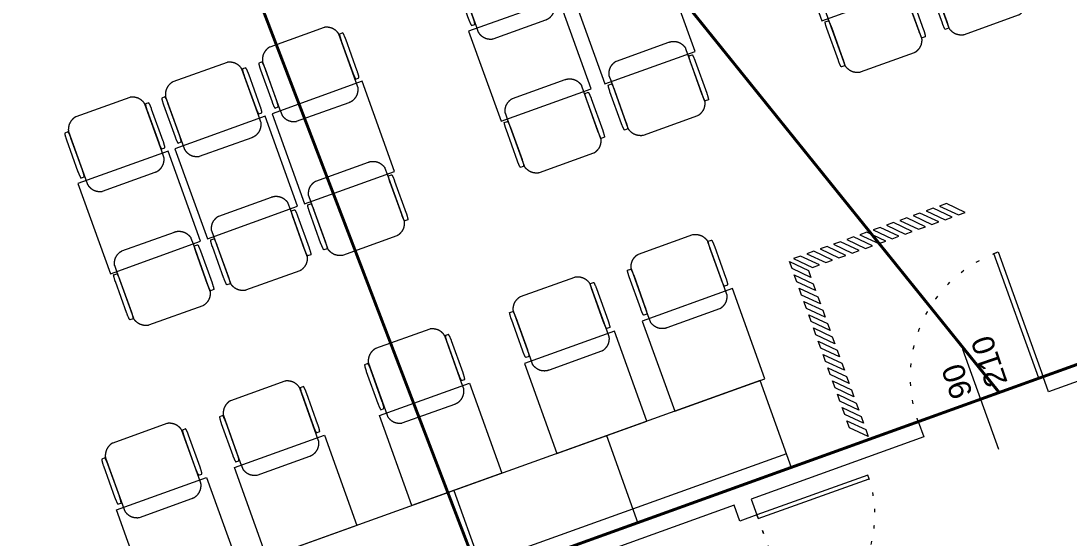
# Model space of a CAD drawing. Header units: centimetres. Extents: x 139057 to 200038, y 34824 to 80516.
# Drawn here: x 175576 to 176287, y 55790 to 56141 of the extents above; entities that cross this region are included whole.
import ezdxf

# ---------------------------------------------------------------- set-up
doc = ezdxf.new("R2010")
doc.units = ezdxf.units.CM
doc.header["$LTSCALE"] = 100
doc.linetypes.add('HIDDEN4', pattern=[0.125, 0.025, -0.1])
doc.layers.get('0').update_dxf_attribs({"lineweight": 0})
for name, color, linetype, lineweight in [('430_TAVOLATI_001-AM_0', 3, 'Continuous', 0), ('439_TESTI_SERRAMENTI_001-AM_0', 11, 'Continuous', 0), ('441_SERRAMENTI_001-AM_0', 1, 'Continuous', 0), ('461_LAYOUT_SCHEMATICO_001-AM_0', 11, 'Continuous', 0)]:
    doc.layers.add(name, color=color, linetype=linetype, lineweight=lineweight)
doc.layers.add('giunti ottone', color=7, linetype='Continuous', true_color=0xcbbc95)
doc.styles.add('Arial', font='arial.ttf')

# ---------------------------------------------------------------- blocks, each defined once
blk = doc.blocks.new('PORTA090')
blk.add_line((45, 36), (45, -36))
at = {"linetype": 'HIDDEN4'}
blk.add_line((90, 0), (0, 0), dxfattribs=at)
blk.add_lwpolyline([(0, 0), (3, 0), (3, 90), (0, 90)], close=True)
blk.add_lwpolyline([(0, 0), (90, 0)], dxfattribs=at)
blk.add_arc((0, 0), 90, 0, 90, dxfattribs=at)
blk = doc.blocks.new('ARD Chair- KARTELL_Piuma')
for points in [[(-275, 149), (-275, 190.6), (-275, 191.4), (-275, 192.1), (-274.9, 192.9), (-274.8, 193.7), (-274.7, 194.6), (-274.6, 195.4), (-274.4, 196.3), (-274.2, 197.1), (-274, 198), (-273.8, 198.9), (-273.5, 199.9), (-273.3, 200.8), (-273, 201.8), (-272.6, 202.8), (-272.3, 203.8), (-271.9, 204.8), (-271.5, 205.8), (-271.1, 206.8), (-270.7, 207.9), (-270.2, 209), (-269.7, 210.1), (-269.2, 211.2), (-268.7, 212.3), (-268.1, 213.5), (-267.5, 214.7), (-266.9, 215.8), (-266.3, 217), (-265.6, 218.3), (-264.9, 219.5), (-264.2, 220.8), (-263.5, 222), (-262.7, 223.3), (-261.9, 224.6), (-261.1, 225.9), (-260.3, 227.1), (-259.5, 228.4), (-258.7, 229.6), (-257.8, 230.8), (-256.9, 232), (-256, 233.1), (-255.1, 234.3), (-254.2, 235.4), (-253.2, 236.5), (-252.2, 237.6), (-251.3, 238.7), (-250.3, 239.8), (-249.2, 240.8), (-248.2, 241.8), (-247.1, 242.9), (-246.1, 243.9), (-245, 244.8), (-243.9, 245.8), (-242.7, 246.7), (-241.6, 247.7), (-240.4, 248.6), (-239.2, 249.5), (-238, 250.3), (-236.8, 251.2), (-235.6, 252), (-234.3, 252.9), (-233.1, 253.7), (-231.8, 254.5), (-230.5, 255.2), (-229.2, 256), (-227.8, 256.7), (-226.5, 257.5), (-225.3, 258.1), (-224, 258.8), (-222.7, 259.5), (-221.5, 260.1), (-220.3, 260.7), (-219.1, 261.2), (-217.9, 261.8), (-216.8, 262.3), (-215.6, 262.8), (-214.5, 263.3), (-213.4, 263.8), (-212.3, 264.2), (-211.2, 264.6), (-210.1, 265), (-209.1, 265.3), (-208.1, 265.7), (-207.1, 266), (-206.1, 266.3), (-205.1, 266.6), (-204.2, 266.8), (-203.2, 267), (-202.3, 267.2), (-201.4, 267.4), (-200.5, 267.5), (-199.7, 267.7), (-198.8, 267.8), (-198, 267.9), (-197.2, 267.9), (-196.4, 268), (-195.6, 268), (183.3, 268)], [(183.3, 268), (184.9, 268), (186.4, 267.9), (187.9, 267.9), (189.4, 267.8), (190.9, 267.7), (192.4, 267.5), (193.9, 267.4), (195.4, 267.2), (196.9, 267), (198.4, 266.8), (199.8, 266.6), (201.3, 266.3), (202.7, 266), (204.2, 265.7), (205.6, 265.3), (207.1, 265), (208.5, 264.6), (209.9, 264.2), (211.3, 263.8), (212.8, 263.3), (214.2, 262.8), (215.6, 262.3), (216.9, 261.8), (218.3, 261.2), (219.7, 260.7), (221.1, 260.1), (222.4, 259.5), (223.8, 258.8), (225.1, 258.1), (226.5, 257.5), (227.8, 256.7), (229.2, 256), (230.5, 255.2), (231.8, 254.5), (233.1, 253.7), (234.3, 252.9), (235.6, 252), (236.8, 251.2), (238, 250.3), (239.2, 249.5), (240.4, 248.6), (241.6, 247.7), (242.7, 246.7), (243.9, 245.8), (245, 244.8), (246.1, 243.9), (247.1, 242.9), (248.2, 241.8), (249.2, 240.8), (250.3, 239.8), (251.3, 238.7), (252.2, 237.6), (253.2, 236.5), (254.2, 235.4), (255.1, 234.3), (256, 233.1), (256.9, 232), (257.8, 230.8), (258.7, 229.6), (259.5, 228.4), (260.3, 227.1), (261.1, 225.9), (261.9, 224.6), (262.7, 223.3), (263.5, 222), (264.2, 220.8), (264.9, 219.5), (265.6, 218.3), (266.3, 217), (266.9, 215.8), (267.5, 214.7), (268.1, 213.5), (268.7, 212.3), (269.2, 211.2), (269.7, 210.1), (270.2, 209), (270.7, 207.9), (271.1, 206.8), (271.5, 205.8), (271.9, 204.8), (272.3, 203.8), (272.6, 202.8), (273, 201.8), (273.3, 200.8), (273.5, 199.9), (273.8, 198.9), (274, 198), (274.2, 197.1), (274.4, 196.3), (274.6, 195.4), (274.7, 194.6), (274.8, 193.7), (274.9, 192.9), (275, 192.1), (275, 191.4), (275, 190.6), (275, 149)], [(275, 149), (275, -190.6), (275, -191.4), (275, -192.1), (274.9, -192.9), (274.8, -193.7), (274.7, -194.6), (274.6, -195.4), (274.4, -196.3), (274.2, -197.1), (274, -198), (273.8, -198.9), (273.5, -199.9), (273.3, -200.8), (273, -201.8), (272.6, -202.8), (272.3, -203.8), (271.9, -204.8), (271.5, -205.8), (271.1, -206.8), (270.7, -207.9), (270.2, -209), (269.7, -210.1), (269.2, -211.2), (268.7, -212.3), (268.1, -213.5), (267.5, -214.7), (266.9, -215.8), (266.3, -217), (265.6, -218.3), (264.9, -219.5), (264.2, -220.8), (263.5, -222), (262.7, -223.3), (261.9, -224.6), (261.1, -225.9), (260.3, -227.1), (259.5, -228.4), (258.7, -229.6), (257.8, -230.8), (256.9, -232), (256, -233.1), (255.1, -234.3), (254.2, -235.4), (253.2, -236.5), (252.2, -237.6), (251.3, -238.7), (250.3, -239.8), (249.2, -240.8), (248.2, -241.8), (247.1, -242.9), (246.1, -243.9), (245, -244.8), (243.9, -245.8), (242.7, -246.7), (241.6, -247.7), (240.4, -248.6), (239.2, -249.5), (238, -250.3), (236.8, -251.2), (235.6, -252), (234.3, -252.9), (233.1, -253.7), (231.8, -254.5), (230.5, -255.2), (229.2, -256), (227.8, -256.7), (226.5, -257.5), (225.3, -258.1), (224, -258.8), (222.7, -259.5), (221.5, -260.1), (220.3, -260.7), (219.1, -261.2), (217.9, -261.8), (216.8, -262.3), (215.6, -262.8), (214.5, -263.3), (213.4, -263.8), (212.3, -264.2), (211.2, -264.6), (210.1, -265), (209.1, -265.3), (208.1, -265.7), (207.1, -266), (206.1, -266.3), (205.1, -266.6), (204.2, -266.8), (203.2, -267), (202.3, -267.2), (201.4, -267.4), (200.5, -267.5), (199.7, -267.7), (198.8, -267.8), (198, -267.9), (197.2, -267.9), (196.4, -268), (195.6, -268), (-195.6, -268), (-196.4, -268), (-197.2, -267.9), (-198, -267.9), (-198.8, -267.8), (-199.7, -267.7), (-200.5, -267.5), (-201.4, -267.4), (-202.3, -267.2), (-203.2, -267), (-204.2, -266.8), (-205.1, -266.6), (-206.1, -266.3), (-207.1, -266), (-208.1, -265.7), (-209.1, -265.3), (-210.1, -265), (-211.2, -264.6), (-212.3, -264.2), (-213.4, -263.8), (-214.5, -263.3), (-215.6, -262.8), (-216.8, -262.3), (-217.9, -261.8), (-219.1, -261.2), (-220.3, -260.7), (-221.5, -260.1), (-222.7, -259.5), (-224, -258.8), (-225.3, -258.1), (-226.5, -257.5), (-227.8, -256.7), (-229.2, -256), (-230.5, -255.2), (-231.8, -254.5), (-233.1, -253.7), (-234.3, -252.9), (-235.6, -252), (-236.8, -251.2), (-238, -250.3), (-239.2, -249.5), (-240.4, -248.6), (-241.6, -247.7), (-242.7, -246.7), (-243.9, -245.8), (-245, -244.8), (-246.1, -243.9), (-247.1, -242.9), (-248.2, -241.8), (-249.2, -240.8), (-250.3, -239.8), (-251.3, -238.7), (-252.2, -237.6), (-253.2, -236.5), (-254.2, -235.4), (-255.1, -234.3), (-256, -233.1), (-256.9, -232), (-257.8, -230.8), (-258.7, -229.6), (-259.5, -228.4), (-260.3, -227.1), (-261.1, -225.9), (-261.9, -224.6), (-262.7, -223.3), (-263.5, -222), (-264.2, -220.8), (-264.9, -219.5), (-265.6, -218.3), (-266.3, -217), (-266.9, -215.8), (-267.5, -214.7), (-268.1, -213.5), (-268.7, -212.3), (-269.2, -211.2), (-269.7, -210.1), (-270.2, -209), (-270.7, -207.9), (-271.1, -206.8), (-271.5, -205.8), (-271.9, -204.8), (-272.3, -203.8), (-272.6, -202.8), (-273, -201.8), (-273.3, -200.8), (-273.5, -199.9), (-273.8, -198.9), (-274, -198), (-274.2, -197.1), (-274.4, -196.3), (-274.6, -195.4), (-274.7, -194.6), (-274.8, -193.7), (-274.9, -192.9), (-275, -192.1), (-275, -191.4), (-275, -190.6), (-275, 149)]]:
    blk.add_lwpolyline(points)
for points in [[(-280.4, 134), (-280.4, 134), (-280.4, 134), (-280.4, 134), (-280.3, 134), (-280.3, 134), (-280.3, 134), (-280.3, 134), (-280.3, 134), (-280.3, 134), (-280.3, 134), (-280.3, 134), (-280.3, 134), (-280.2, 134), (-280.2, 134), (-280.2, 134), (-280.2, 134), (-280.2, 134), (-280.2, 133.9), (-280.2, 133.9), (-280.2, 133.9), (-280.1, 133.9), (-280.1, 133.9), (-280.1, 133.9), (-280.1, 133.9), (-280.1, 133.9), (-280, 133.9), (-280, 133.9), (-280, 133.8), (-280, 133.8), (-279.9, 133.8), (-279.9, 133.8), (-279.9, 133.8), (-279.9, 133.8), (-279.9, 133.7), (-279.8, 133.7), (-279.8, 133.7), (-279.8, 133.7), (-279.8, 133.6), (-279.7, 133.6), (-279.7, 133.6), (-279.7, 133.5), (-279.6, 133.5), (-279.6, 133.4), (-279.5, 133.3), (-279.5, 133.3), (-279.5, 133.2), (-279.4, 133.1), (-279.4, 133), (-279.3, 133), (-279.2, 132.8), (-279.2, 132.6), (-279.1, 132.4), (-279, 132.2), (-278.9, 131.9), (-278.8, 131.7), (-278.7, 131.2), (-278.5, 130.6), (-278.3, 129.9), (-278.2, 129.2), (-278, 128.4), (-277.9, 127.6), (-277.7, 126.7), (-277.5, 125.8), (-277.4, 124.8), (-277.1, 122.8), (-276.8, 120.6), (-276.6, 118.2), (-276.3, 115.6), (-276.1, 112.9), (-275.9, 110), (-275.7, 106.9), (-275.6, 103.9), (-275.4, 101), (-275.3, 98.3), (-275.2, 95.7), (-275.1, 93.3), (-275, 91.1), (-275, 89), (-275, 87.1), (-275, -143.8), (-275, -145.7), (-275, -147.7), (-275.1, -149.9), (-275.2, -152.3), (-275.3, -154.9), (-275.4, -157.6), (-275.6, -160.5), (-275.7, -163.6), (-275.9, -166.6), (-276.1, -169.5), (-276.3, -172.2), (-276.6, -174.8), (-276.8, -177.2), (-277.1, -179.4), (-277.4, -181.5), (-277.5, -182.4), (-277.7, -183.4), (-278, -185.1), (-278.3, -186.5), (-278.6, -187.8), (-278.7, -188.3), (-278.8, -188.8), (-278.9, -189.2), (-279.1, -189.6), (-279.1, -189.8), (-279.2, -189.9), (-279.2, -190), (-279.2, -190.1), (-279.3, -190.2), (-279.3, -190.2), (-279.3, -190.3), (-279.4, -190.3), (-279.4, -190.4), (-279.4, -190.4), (-279.4, -190.4), (-279.4, -190.4), (-279.4, -190.5), (-279.5, -190.5), (-279.5, -190.5), (-279.5, -190.5), (-279.5, -190.5), (-279.5, -190.5), (-279.5, -190.5), (-279.5, -190.5), (-279.5, -190.6), (-279.5, -190.6), (-279.5, -190.6), (-279.5, -190.6), (-279.6, -190.6), (-279.6, -190.6), (-279.6, -190.6), (-279.6, -190.6), (-279.6, -190.6), (-279.6, -190.6), (-279.6, -190.6), (-279.6, -190.6), (-279.6, -190.6), (-279.6, -190.6), (-279.6, -190.6), (-279.6, -190.6), (-279.6, -190.6), (-279.6, -190.6), (-279.6, -190.6), (-279.6, -190.6), (-279.6, -190.6), (-279.7, -190.6), (-279.7, -190.6), (-279.7, -190.6), (-279.7, -190.6), (-302.7, -190.6), (-302.7, -190.6), (-302.7, -190.6), (-302.7, -190.6), (-302.7, -190.6), (-302.7, -190.6), (-302.7, -190.6), (-302.7, -190.6), (-302.7, -190.6), (-302.7, -190.6), (-302.7, -190.6), (-302.7, -190.6), (-302.7, -190.6), (-302.7, -190.6), (-302.8, -190.6), (-302.8, -190.6), (-302.8, -190.6), (-302.8, -190.6), (-302.8, -190.6), (-302.8, -190.6), (-302.8, -190.6), (-302.8, -190.6), (-302.8, -190.6), (-302.8, -190.6), (-302.8, -190.6), (-302.8, -190.5), (-302.8, -190.5), (-302.8, -190.5), (-302.8, -190.5), (-302.9, -190.5), (-302.9, -190.5), (-302.9, -190.5), (-302.9, -190.5), (-302.9, -190.4), (-302.9, -190.4), (-302.9, -190.4), (-303, -190.4), (-303, -190.3), (-303, -190.3), (-303, -190.2), (-303.1, -190.2), (-303.1, -190.1), (-303.1, -190), (-303.2, -189.9), (-303.2, -189.8), (-303.3, -189.6), (-303.4, -189.2), (-303.5, -188.8), (-303.7, -188.3), (-303.8, -187.8), (-304.1, -186.5), (-304.3, -185.1), (-304.6, -183.4), (-304.8, -182.4), (-304.9, -181.5), (-305.2, -179.4), (-305.5, -177.2), (-305.8, -174.8), (-306, -172.2), (-306.2, -169.5), (-306.4, -166.6), (-306.6, -163.6), (-306.8, -160.5), (-306.9, -157.6), (-307.1, -154.9), (-307.2, -152.3), (-307.2, -149.9), (-307.3, -147.7), (-307.3, -145.7), (-307.3, -143.8), (-307.3, 87.1), (-307.3, 89), (-307.3, 91.1), (-307.2, 93.3), (-307.2, 95.7), (-307.1, 98.3), (-306.9, 101), (-306.8, 103.9), (-306.6, 106.9), (-306.4, 110), (-306.2, 112.9), (-306, 115.6), (-305.8, 118.2), (-305.5, 120.6), (-305.2, 122.8), (-304.9, 124.8), (-304.8, 125.8), (-304.6, 126.7), (-304.3, 128.4), (-304.1, 129.9), (-303.8, 131.2), (-303.7, 131.7), (-303.5, 132.2), (-303.4, 132.6), (-303.3, 133), (-303.2, 133.1), (-303.2, 133.3), (-303.1, 133.4), (-303.1, 133.5), (-303.1, 133.5), (-303, 133.6), (-303, 133.6), (-303, 133.7), (-303, 133.7), (-302.9, 133.8), (-302.9, 133.8), (-302.9, 133.8), (-302.9, 133.8), (-302.9, 133.8), (-302.9, 133.9), (-302.9, 133.9), (-302.8, 133.9), (-302.8, 133.9), (-302.8, 133.9), (-302.8, 133.9), (-302.8, 133.9), (-302.8, 133.9), (-302.8, 133.9), (-302.8, 133.9), (-302.8, 133.9), (-302.8, 133.9), (-302.8, 133.9), (-302.8, 134), (-302.8, 134), (-302.8, 134), (-302.8, 134), (-302.7, 134), (-302.7, 134), (-302.7, 134), (-302.7, 134), (-302.7, 134), (-302.7, 134), (-302.7, 134), (-302.7, 134), (-302.7, 134), (-302.7, 134), (-302.7, 134), (-302.7, 134), (-302.7, 134), (-302.7, 134)], [(301.9, 134), (302, 134), (302, 134), (302, 134), (302, 134), (302, 134), (302, 134), (302, 134), (302, 134), (302.1, 134), (302.1, 134), (302.1, 134), (302.1, 134), (302.1, 134), (302.1, 134), (302.1, 134), (302.1, 134), (302.1, 134), (302.2, 133.9), (302.2, 133.9), (302.2, 133.9), (302.2, 133.9), (302.2, 133.9), (302.2, 133.9), (302.3, 133.9), (302.3, 133.9), (302.3, 133.9), (302.3, 133.9), (302.4, 133.8), (302.4, 133.8), (302.4, 133.8), (302.4, 133.8), (302.4, 133.8), (302.5, 133.8), (302.5, 133.7), (302.5, 133.7), (302.5, 133.7), (302.6, 133.7), (302.6, 133.6), (302.6, 133.6), (302.6, 133.6), (302.7, 133.5), (302.7, 133.5), (302.7, 133.4), (302.8, 133.3), (302.8, 133.3), (302.9, 133.2), (302.9, 133.1), (303, 133), (303, 133), (303.1, 132.8), (303.2, 132.6), (303.3, 132.4), (303.3, 132.2), (303.4, 131.9), (303.5, 131.7), (303.7, 131.2), (303.8, 130.6), (304, 129.9), (304.2, 129.2), (304.3, 128.4), (304.5, 127.6), (304.6, 126.7), (304.8, 125.8), (304.9, 124.8), (305.2, 122.8), (305.5, 120.6), (305.8, 118.2), (306, 115.6), (306.2, 112.9), (306.4, 110), (306.6, 106.9), (306.8, 103.9), (306.9, 101), (307.1, 98.3), (307.2, 95.7), (307.2, 93.3), (307.3, 91.1), (307.3, 89), (307.3, 87.1), (307.3, -143.8), (307.3, -145.7), (307.3, -147.7), (307.2, -149.9), (307.2, -152.3), (307.1, -154.9), (306.9, -157.6), (306.8, -160.5), (306.6, -163.6), (306.4, -166.6), (306.2, -169.5), (306, -172.2), (305.8, -174.8), (305.5, -177.2), (305.2, -179.4), (304.9, -181.5), (304.8, -182.4), (304.6, -183.4), (304.3, -185.1), (304.1, -186.5), (303.8, -187.8), (303.7, -188.3), (303.5, -188.8), (303.4, -189.2), (303.3, -189.6), (303.2, -189.8), (303.2, -189.9), (303.1, -190), (303.1, -190.1), (303.1, -190.2), (303, -190.2), (303, -190.3), (303, -190.3), (303, -190.4), (302.9, -190.4), (302.9, -190.4), (302.9, -190.4), (302.9, -190.5), (302.9, -190.5), (302.9, -190.5), (302.9, -190.5), (302.8, -190.5), (302.8, -190.5), (302.8, -190.5), (302.8, -190.5), (302.8, -190.6), (302.8, -190.6), (302.8, -190.6), (302.8, -190.6), (302.8, -190.6), (302.8, -190.6), (302.8, -190.6), (302.8, -190.6), (302.8, -190.6), (302.8, -190.6), (302.8, -190.6), (302.7, -190.6), (302.7, -190.6), (302.7, -190.6), (302.7, -190.6), (302.7, -190.6), (302.7, -190.6), (302.7, -190.6), (302.7, -190.6), (302.7, -190.6), (302.7, -190.6), (302.7, -190.6), (302.7, -190.6), (302.7, -190.6), (302.7, -190.6), (279.7, -190.6), (279.7, -190.6), (279.7, -190.6), (279.7, -190.6), (279.6, -190.6), (279.6, -190.6), (279.6, -190.6), (279.6, -190.6), (279.6, -190.6), (279.6, -190.6), (279.6, -190.6), (279.6, -190.6), (279.6, -190.6), (279.6, -190.6), (279.6, -190.6), (279.6, -190.6), (279.6, -190.6), (279.6, -190.6), (279.6, -190.6), (279.6, -190.6), (279.6, -190.6), (279.5, -190.6), (279.5, -190.6), (279.5, -190.6), (279.5, -190.6), (279.5, -190.5), (279.5, -190.5), (279.5, -190.5), (279.5, -190.5), (279.5, -190.5), (279.5, -190.5), (279.5, -190.5), (279.4, -190.5), (279.4, -190.4), (279.4, -190.4), (279.4, -190.4), (279.4, -190.4), (279.4, -190.3), (279.3, -190.3), (279.3, -190.2), (279.3, -190.2), (279.2, -190.1), (279.2, -190), (279.2, -189.9), (279.1, -189.8), (279.1, -189.6), (278.9, -189.2), (278.8, -188.8), (278.7, -188.3), (278.6, -187.8), (278.3, -186.5), (278, -185.1), (277.7, -183.4), (277.5, -182.4), (277.4, -181.5), (277.1, -179.4), (276.8, -177.2), (276.6, -174.8), (276.3, -172.2), (276.1, -169.5), (275.9, -166.6), (275.7, -163.6), (275.6, -160.5), (275.4, -157.6), (275.3, -154.9), (275.2, -152.3), (275.1, -149.9), (275, -147.7), (275, -145.7), (275, -143.8), (275, 87.1), (275, 89), (275, 91.1), (275.1, 93.3), (275.2, 95.7), (275.3, 98.3), (275.4, 101), (275.6, 103.9), (275.7, 106.9), (275.9, 110), (276.1, 112.9), (276.3, 115.6), (276.6, 118.2), (276.8, 120.6), (277.1, 122.8), (277.4, 124.8), (277.5, 125.8), (277.7, 126.7), (278, 128.4), (278.3, 129.9), (278.6, 131.2), (278.7, 131.7), (278.8, 132.2), (278.9, 132.6), (279.1, 133), (279.1, 133.1), (279.2, 133.3), (279.2, 133.4), (279.2, 133.5), (279.3, 133.5), (279.3, 133.6), (279.3, 133.6), (279.4, 133.7), (279.4, 133.7), (279.4, 133.8), (279.4, 133.8), (279.4, 133.8), (279.4, 133.8), (279.5, 133.8), (279.5, 133.9), (279.5, 133.9), (279.5, 133.9), (279.5, 133.9), (279.5, 133.9), (279.5, 133.9), (279.5, 133.9), (279.5, 133.9), (279.5, 133.9), (279.5, 133.9), (279.6, 133.9), (279.6, 133.9), (279.6, 133.9), (279.6, 134), (279.6, 134), (279.6, 134), (279.6, 134), (279.6, 134), (279.6, 134), (279.6, 134), (279.6, 134), (279.6, 134), (279.6, 134), (279.6, 134), (279.6, 134), (279.6, 134), (279.6, 134), (279.7, 134), (279.7, 134), (279.7, 134), (279.7, 134)]]:
    blk.add_lwpolyline(points, close=True)
blk = doc.blocks.new('ARD Table- 750 x 750 Square')
blk.add_lwpolyline([(375, 375), (375, -375), (-375, -375), (-375, 375)], close=True)
blk = doc.blocks.new('ARD Furniture- Table + 2 Chairs')
at = {"rotation": 180}
blk.add_blockref('ARD Chair- KARTELL_Piuma', (40, 438), dxfattribs=at)
at = {"xscale": 0.8666666666666667, "yscale": 0.8666666666666667, "zscale": 0.8666666666666667}
blk.add_blockref('ARD Table- 750 x 750 Square', (50, -50), dxfattribs=at)
at = {"xscale": -1}
blk.add_blockref('ARD Chair- KARTELL_Piuma', (54, -524), dxfattribs=at)
blk = doc.blocks.new('ARD Furniture-Table +1 Chair')
at = {"xscale": 0.8666666666666667, "yscale": 0.8666666666666667, "zscale": 0.8666666666666667}
blk.add_blockref('ARD Table- 750 x 750 Square', (50, 258.5), dxfattribs=at)
at = {"xscale": -1}
blk.add_blockref('ARD Chair- KARTELL_Piuma', (50, -234.5), dxfattribs=at)

msp = doc.modelspace()

# ---------------------------------------------------------------- linework, layer by layer
at = {"layer": '430_TAVOLATI_001-AM_0', "elevation": 0}
msp.add_lwpolyline([(176651.78, 55791.35), (176633.34, 55827.1), (176643.09, 55832.16), (176656.43, 55806.35), (176822.87, 55892.49), (176738.48, 56056.4), (176561.18, 55992.54), (176601.95, 55912.17), (176592.17, 55907.13), (176550.63, 55988.75), (176273.46, 55888.9), (176269.73, 55899.25), (176787.53, 56085.76), (176794.99, 56072.76), (176754.09, 56058.03), (176840.85, 55889.41), (176651.78, 55791.35)], dxfattribs=at)
at = {"layer": '430_TAVOLATI_001-AM_0'}
msp.add_lwpolyline([(175684.18, 55688.34), (176185.06, 55868.76), (176188.79, 55858.41), (176071.69, 55816.22), (176075.58, 55805.4), (176064.06, 55801.25), (176060.16, 55812.08), (175933.39, 55766.41), (175933.38, 55766.41), (175698.26, 55681.72), (175811.78, 55366.56), (175140.44, 55124.72), (175136.7, 55135.09), (175797.7, 55373.18)], close=True, dxfattribs=at)
at = {"layer": '461_LAYOUT_SCHEMATICO_001-AM_0'}
for p, q in [((175973.4, 55859.23, -0.03), (175994.7, 55799.94, -0.03)), ((175869.88, 55822.03, -0.03), (175891.19, 55762.74, -0.03))]:
    msp.add_line(p, q, dxfattribs=at)
at = {"layer": '461_LAYOUT_SCHEMATICO_001-AM_0', "extrusion": (0.00122, -0.000574362, 0.999999), "elevation": 3038.18}
for points in [[(176195.91, 56016.85), (176208.67, 56010.81), (176213.38, 56012.51), (176200.62, 56018.54)], [(176168.9, 56007.14), (176181.65, 56001.1), (176186.36, 56002.79), (176173.6, 56008.83)], [(176177.9, 56010.37), (176190.66, 56004.34), (176195.36, 56006.03), (176182.61, 56012.07)], [(176186.91, 56013.61), (176199.67, 56007.58), (176204.37, 56009.27), (176191.61, 56015.31)], [(176150.88, 56000.66), (176163.64, 55994.62), (176168.35, 55996.32), (176155.59, 56002.35)], [(176159.89, 56003.9), (176172.65, 55997.86), (176177.35, 55999.56), (176164.59, 56005.59)], [(176132.87, 55994.18), (176145.63, 55988.15), (176150.33, 55989.84), (176137.58, 55995.88)], [(176141.88, 55997.42), (176154.64, 55991.39), (176159.34, 55993.08), (176146.58, 55999.12)], [(176114.86, 55987.71), (176127.62, 55981.67), (176132.32, 55983.36), (176119.56, 55989.4)], [(176123.87, 55990.95), (176136.62, 55984.91), (176141.33, 55986.6), (176128.57, 55992.64)], [(176096.85, 55981.23), (176109.61, 55975.2), (176114.31, 55976.89), (176101.55, 55982.92)], [(176105.85, 55984.47), (176118.61, 55978.43), (176123.32, 55980.13), (176110.56, 55986.16)]]:
    msp.add_lwpolyline(points, close=True, dxfattribs=at)
at = {"layer": '461_LAYOUT_SCHEMATICO_001-AM_0', "elevation": 0}
for points in [[(176097.68, 55977.36), (176110.46, 55971.38), (176112.16, 55966.67), (176099.37, 55972.65)], [(176100.93, 55968.35), (176113.71, 55962.38), (176115.41, 55957.67), (176102.62, 55963.65)], [(176104.18, 55959.35), (176116.96, 55953.37), (176118.66, 55948.67), (176105.87, 55954.65)], [(176107.42, 55950.35), (176120.21, 55944.37), (176121.91, 55939.67), (176109.12, 55945.65)], [(176110.67, 55941.35), (176123.46, 55935.37), (176125.15, 55930.67), (176112.37, 55936.64)], [(176113.92, 55932.35), (176126.71, 55926.37), (176128.4, 55921.66), (176115.62, 55927.64)], [(176117.17, 55923.34), (176129.96, 55917.37), (176131.65, 55912.66), (176118.87, 55918.64)], [(176120.42, 55914.34), (176133.2, 55908.36), (176134.9, 55903.66), (176122.12, 55909.64)], [(176123.67, 55905.34), (176136.45, 55899.36), (176138.15, 55894.66), (176125.36, 55900.64)], [(176126.92, 55896.34), (176139.7, 55890.36), (176141.4, 55885.66), (176128.61, 55891.63)], [(176130.17, 55887.33), (176142.95, 55881.36), (176144.65, 55876.65), (176131.86, 55882.63)], [(176133.41, 55878.33), (176146.2, 55872.35), (176147.9, 55867.65), (176135.11, 55873.63)], [(176136.66, 55869.33), (176149.45, 55863.35), (176151.14, 55858.65), (176138.36, 55864.63)]]:
    msp.add_lwpolyline(points, close=True, dxfattribs=at)
at = {"layer": '461_LAYOUT_SCHEMATICO_001-AM_0', "extrusion": (1.23823e-09, 6.80219e-10, 1), "elevation": 0, "flags": 128}
msp.add_lwpolyline([(176099.03, 55837.42), (176077.72, 55896.71), (175662.84, 55747.63), (175684.15, 55688.34)], close=True, dxfattribs=at)
at = {"layer": '461_LAYOUT_SCHEMATICO_001-AM_0', "extrusion": (1.23823e-09, 6.80219e-10, 1), "elevation": -0.03, "flags": 128}
msp.add_lwpolyline([(176095.65, 55846.83), (175680.76, 55697.75)], dxfattribs=at)
at = {"layer": 'giunti ottone', "linetype": 'Continuous', "lineweight": 18, "const_width": 2, "elevation": 0}
msp.add_lwpolyline([(174980.3, 55564.7, -0.590884), (175036.77, 55541.45), (175135.08, 55139.5), (175136.68, 55135.07), (175797.68, 55373.16), (175684.15, 55688.31), (176834.55, 56102.68), (176837.55, 56097.52), (176908.94, 56139.06), (176874.83, 56194.23), (176730.24, 56428), (176624.02, 56582), (176532.15, 56714.88), (176415.94, 56627.32), (176182.89, 56929.33), (176298.44, 57018.49), (176221, 57111.14), (176193.35, 57144.26), (176075.59, 57282.36), (175972.66, 57403.17), (175851.48, 57316.96), (175882.05, 57273.79), (175865.73, 57262.24)], format="xyb", dxfattribs=at)
at = {"layer": 'giunti ottone', "linetype": 'Continuous', "lineweight": 18, "const_width": 2, "elevation": -0.74}
for points in [[(176239.99, 55888.52), (175623.59, 56653.53)], [(175888.26, 55761.83), (175563.22, 56610.72)]]:
    msp.add_lwpolyline(points, dxfattribs=at)

# ---------------------------------------------------------------- block references
at = {"layer": '441_SERRAMENTI_001-AM_0', "xscale": -1, "rotation": 19.80875906054997}
msp.add_blockref('PORTA090', (176269.73, 55899.25, 0), dxfattribs=at)
at = {"layer": '441_SERRAMENTI_001-AM_0', "xscale": 0.888888888888888, "yscale": 0.888888888888888, "zscale": 0.888888888888888, "rotation": 289.8089836240011}
msp.add_blockref('PORTA090', (176075.58, 55805.4), dxfattribs=at)
at = {"layer": '461_LAYOUT_SCHEMATICO_001-AM_0', "xscale": -0.1, "yscale": 0.1, "zscale": 0.1, "rotation": 19.80904274913195}
for p in [(176212.77, 56214.29, 0), (176142.21, 56188.87, 0), (175995, 56146.04, 0), (175924.44, 56120.62, 0), (175791.01, 56064.6, 0), (175725.15, 56040.88, 0), (175659.29, 56017.15, 0)]:
    msp.add_blockref('ARD Furniture- Table + 2 Chairs', p, dxfattribs=at)
at = {"layer": '461_LAYOUT_SCHEMATICO_001-AM_0', "extrusion": (-1.38798e-09, -2.63474e-10, 1), "xscale": -0.1000000000000001, "yscale": 0.1000000000000001, "zscale": 0.1000000000000001, "rotation": 199.7651918734948}
for p in [(176025.88, 55940.08, 0.04), (175945.88, 55911.34, 0.04)]:
    msp.add_blockref('ARD Furniture-Table +1 Chair', p, dxfattribs=at)
at = {"layer": '461_LAYOUT_SCHEMATICO_001-AM_0', "extrusion": (1.23823e-09, 6.80219e-10, 1), "xscale": 0.1000000000000001, "yscale": 0.1000000000000001, "zscale": 0.1000000000000001, "rotation": 199.765191869921}
for p in [(175856.84, 55879.34, 0.11), (175758.39, 55843.97, 0.04), (175678.4, 55815.22, 0.04)]:
    msp.add_blockref('ARD Furniture-Table +1 Chair', p, dxfattribs=at)

# ---------------------------------------------------------------- texts
at = {"layer": '439_TESTI_SERRAMENTI_001-AM_0', "insert": (176207.93, 55882.62, 0), "char_height": 15, "attachment_point": 1, "rotation": 108.62334, "style": 'Arial'}
msp.add_mtext_dynamic_manual_height_columns('90\\P210', width=18.7011, gutter_width=300, heights=[0], dxfattribs=at)

doc.saveas('drawing.dxf')
